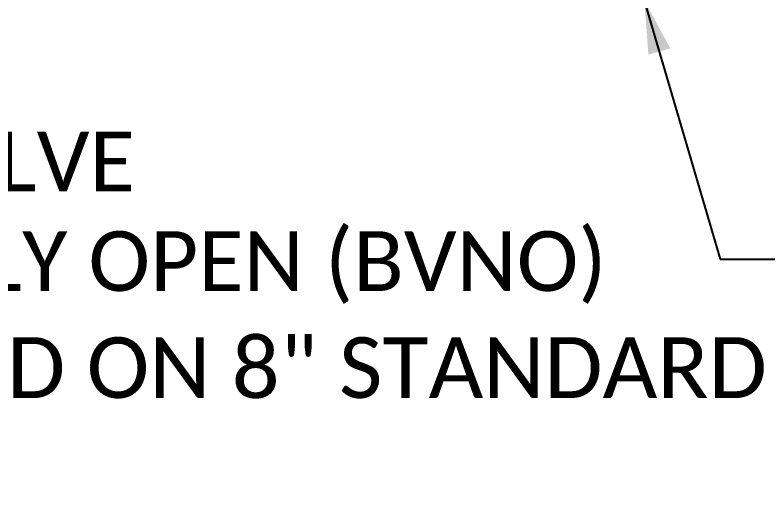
# Model space of a CAD drawing. Header units: millimetres. Extents: x 6781 to 13993, y -7973 to 4183.
# Drawn here: x 7627.2 to 8123.4, y 2513.8 to 2833 of the extents above; entities that cross this region are included whole.
import ezdxf

# ---------------------------------------------------------------- set-up
doc = ezdxf.new("R2010")
doc.units = ezdxf.units.MM
doc.header["$LTSCALE"] = 307.34
doc.layers.get('0').update_dxf_attribs({"linetype": 'CONTINUOUS'})
doc.styles.get("Standard").update_dxf_attribs({"font": 'calibri.ttf'})
doc.dimstyles.get("Standard").update_dxf_attribs({"dimtxt": 35, "dimasz": 35, "dimexe": 1.5, "dimexo": 1, "dimtad": 1, "dimdsep": 46, "dimtxsty": 'Standard', "dimblk": '_FILLED', "dimblk1": '_FILLED', "dimblk2": '_FILLED', "dimcen": 0.09, "dimazin": 2, "dimtol": 1, "dimtp": 0.01, "dimtm": 0.01, "dimtfac": 1, "dimtofl": 0, "dimtmove": 0, "dimatfit": 3, "dimldrblk": '_FILLED', "dimfxl": 1, "dimtolj": 1, "dimarcsym": 0})

# ---------------------------------------------------------------- blocks, each defined once
blk = doc.blocks.new('_FILLED')
at = {"color": 0, "linetype": 'ByBlock'}
blk.add_solid([(0, 0), (-1, 0.214), (-1, -0.214)], dxfattribs=at)

msp = doc.modelspace()

# ---------------------------------------------------------------- texts
at = {"linetype": 'ByBlock', "insert": (7378.6779, 2756.36543), "char_height": 39.375, "width": 667.7969712, "attachment_point": 1}
msp.add_mtext('BLAST VALVE \\PNORMALLY OPEN (BVNO) ', dxfattribs=at)
at = {"insert": (7386.31136, 2620.90888), "char_height": 40, "width": 904.0801234, "attachment_point": 1}
msp.add_mtext('MOUNTED ON 8" STANDARD\\PFLANGE', dxfattribs=at)

# ---------------------------------------------------------------- leaders
at = {"color": 0, "linetype": 'Continuous', "lineweight": 25}
msp.add_leader([(8041.90496, 2842.61577), (8091.92479, 2672.31355), (8151.92479, 2672.31355)], dimstyle='Standard', override={"dimtad": 0}, dxfattribs=at)

doc.saveas('drawing.dxf')
